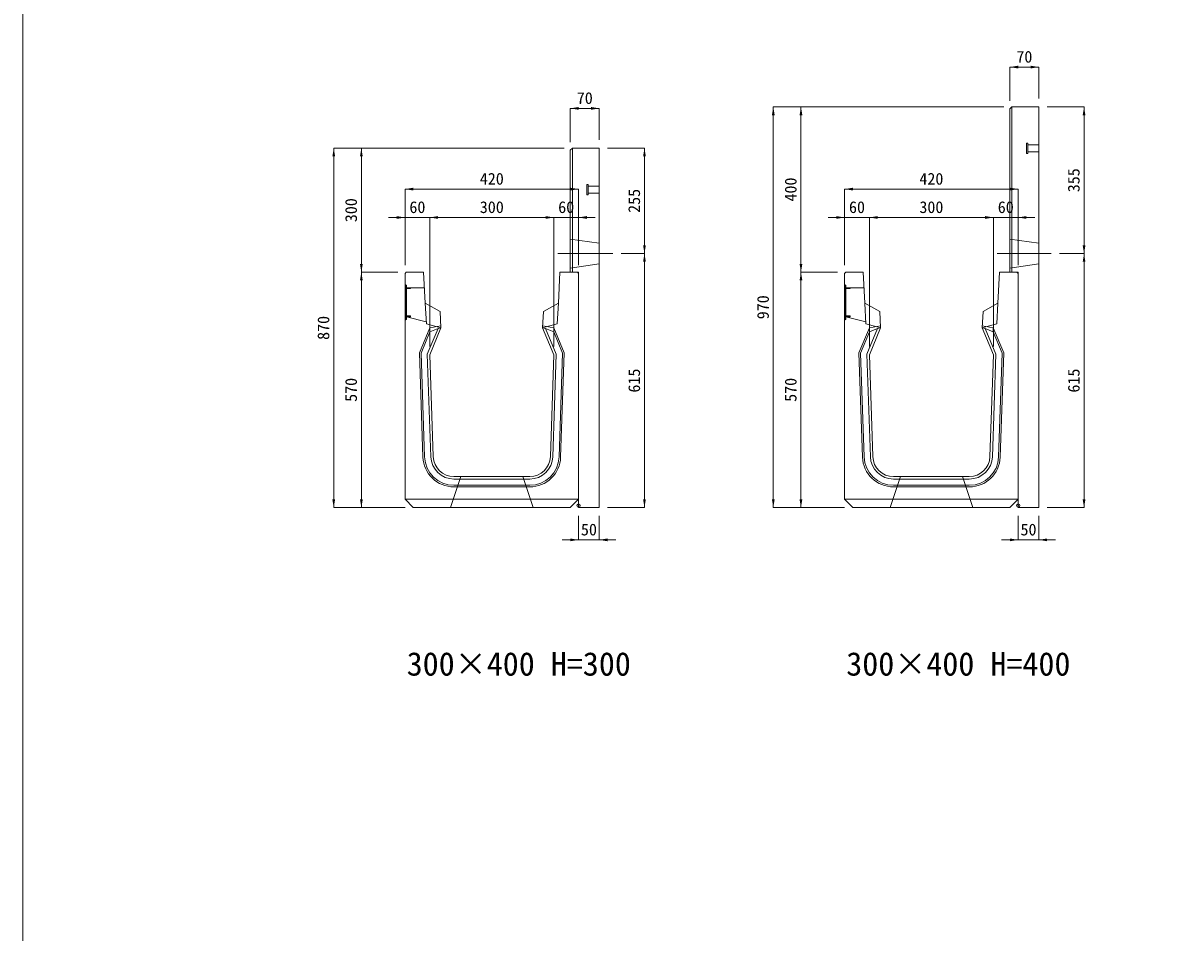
# Model space of a CAD drawing. Units: millimetres at full size; some dimension numbers follow another scale. Extents: x -7442 to 51876, y 9625 to 40052.
# Drawn here: x 6038 to 8812, y 33313 to 35514 of the extents above; entities that cross this region are included whole.
import ezdxf
from ezdxf.enums import TextEntityAlignment as Align

# ---------------------------------------------------------------- set-up
doc = ezdxf.new("R2010")
doc.units = ezdxf.units.MM
doc.header["$LTSCALE"] = 16
doc.header["$PDMODE"] = 32
doc.header["$PDSIZE"] = 8
for name, pattern in [('DASHED', [7.5, 6, -1.5]), ('USER1', [13.5, 7.5, -6]), ('USER2', [285.75, 190.5, -31.75, 31.75, -31.75])]:
    doc.linetypes.add(name, pattern=pattern)
doc.layers.add('0_2', color=7, linetype='Continuous')
for name, color, linetype, lineweight in [('HOLE', 7, 'DASHED', 9), ('KIJUN', 5, 'Continuous', 9), ('WWAY', 5, 'Continuous', 9), ('寸法線', 7, 'Continuous', 9), ('本体', 2, 'Continuous', 13), ('補助線', 8, 'Continuous', 9), ('ｲﾝｻｰﾄ', 3, 'USER1', 9)]:
    doc.layers.add(name, color=color, linetype=linetype, lineweight=lineweight)
doc.styles.add('ＭＳ ゴシック', font='')
doc.styles.get('ＭＳ ゴシック').set_extended_font_data('MS Gothic')

# ---------------------------------------------------------------- blocks, each defined once
blk = doc.blocks.new('filled_arrow')
at = {"color": 0, "linetype": 'Continuous', "lineweight": -2}
blk.add_solid([(7.5, 1.25), (0, 0), (7.5, -1.25)], dxfattribs=at)

msp = doc.modelspace()

# ---------------------------------------------------------------- linework, layer by layer
at = {"layer": 'HOLE'}
for points in [[(7097.77, 34415.86), (7247.77, 34415.86), (7272.77, 34340.86), (7072.77, 34340.86)], [(8161.4, 34415.86), (8311.4, 34415.86), (8336.4, 34340.86), (8136.4, 34340.86)]]:
    msp.add_lwpolyline(points, close=True, dxfattribs=at)
at = {"layer": 'KIJUN'}
for p, q in [((7022.89, 34776.33), (7023.02, 34766.2)), ((7042.78, 34774.66), (7049.77, 34775.86)), ((7302.77, 34774.66), (7295.77, 34775.86)), ((7322.65, 34776.33), (7322.52, 34766.2)), ((8086.52, 34776.33), (8086.65, 34766.2)), ((8106.4, 34774.66), (8113.4, 34775.86)), ((8366.4, 34774.66), (8359.4, 34775.86)), ((8386.28, 34776.33), (8386.15, 34766.2)), ((7010.15, 34463.46), (7001.63, 34714.71)), ((7031.13, 34464.17), (7022.77, 34710.86)), ((8073.77, 34463.46), (8065.26, 34714.71)), ((8094.76, 34464.17), (8086.4, 34710.86)), ((7264.44, 34415.86), (7081.1, 34415.86)), ((7081.1, 34409.86), (7264.44, 34409.86)), ((7264.44, 34394.86), (7081.1, 34394.86)), ((7081.1, 34390.86), (7264.44, 34390.86)), ((8328.07, 34415.86), (8144.73, 34415.86)), ((8144.73, 34409.86), (8328.07, 34409.86)), ((8328.07, 34394.86), (8144.73, 34394.86)), ((8144.73, 34390.86), (8328.07, 34390.86))]:
    msp.add_line(p, q, dxfattribs=at)
at = {"layer": 'KIJUN', "color": 7, "lineweight": 13}
for p, q in [((7264.44, 34415.86), (7081.1, 34415.86)), ((8328.07, 34415.86), (8144.73, 34415.86))]:
    msp.add_line(p, q, dxfattribs=at)
at = {"layer": 'KIJUN', "color": 7}
for p, q in [((6962.77, 34360.86), (7382.77, 34360.86)), ((8026.4, 34360.86), (8446.4, 34360.86))]:
    msp.add_line(p, q, dxfattribs=at)
at = {"layer": 'KIJUN', "color": 7, "lineweight": 13}
for points in [[(7047.77, 34815.86), (7011.77, 34835.86), (7007.77, 34910.86), (6965.77, 34910.86), (6962.77, 34907.86), (6962.77, 34360.86), (6982.77, 34340.86), (7362.77, 34340.86), (7382.77, 34360.86), (7382.77, 34907.86), (7379.77, 34910.86), (7337.77, 34910.86), (7333.77, 34835.86), (7297.77, 34815.86), (7295.77, 34775.86), (7322.77, 34710.86), (7314.41, 34464.17)], [(8111.4, 34815.86), (8075.4, 34835.86), (8071.4, 34910.86), (8029.4, 34910.86), (8026.4, 34907.86), (8026.4, 34360.86), (8046.4, 34340.86), (8426.4, 34340.86), (8446.4, 34360.86), (8446.4, 34907.86), (8443.4, 34910.86), (8401.4, 34910.86), (8397.4, 34835.86), (8361.4, 34815.86), (8359.4, 34775.86), (8386.4, 34710.86), (8378.04, 34464.17)], [(7031.13, 34464.17), (7022.77, 34710.86), (7049.77, 34775.86), (7047.77, 34815.86)], [(8094.76, 34464.17), (8086.4, 34710.86), (8113.4, 34775.86), (8111.4, 34815.86)]]:
    msp.add_lwpolyline(points, dxfattribs=at)
at = {"layer": 'KIJUN', "color": 7, "linetype": 'DASHED', "lineweight": 13}
for points in [[(7049.77, 34775.86), (7014.44, 34785.86), (7011.77, 34835.86)], [(7295.77, 34775.86), (7331.1, 34785.86), (7333.77, 34835.86)], [(8113.4, 34775.86), (8078.07, 34785.86), (8075.4, 34835.86)], [(8359.4, 34775.86), (8394.73, 34785.86), (8397.4, 34835.86)]]:
    msp.add_lwpolyline(points, dxfattribs=at)
at = {"layer": 'KIJUN'}
for points in [[(7022.77, 34710.86), (7049.77, 34775.86), (7049.52, 34780.89), (7022.89, 34776.33), (6997.6, 34715.44), (7006.15, 34463.32)], [(7339.39, 34463.32), (7347.94, 34715.44), (7322.65, 34776.33), (7296.02, 34780.89), (7295.77, 34775.86), (7322.77, 34710.86), (7314.41, 34464.17)], [(8086.4, 34710.86), (8113.4, 34775.86), (8113.15, 34780.89), (8086.52, 34776.33), (8061.23, 34715.44), (8069.78, 34463.32)], [(8403.02, 34463.32), (8411.57, 34715.44), (8386.28, 34776.33), (8359.65, 34780.89), (8359.4, 34775.86), (8386.4, 34710.86), (8378.04, 34464.17)], [(7001.63, 34714.71), (7023.07, 34766.33), (7042.78, 34774.66), (7016.73, 34711.96), (7025.14, 34463.97)], [(7320.41, 34463.97), (7328.81, 34711.96), (7302.77, 34774.66), (7322.52, 34766.2), (7343.91, 34714.71), (7335.4, 34463.46)], [(8065.26, 34714.71), (8086.7, 34766.33), (8106.4, 34774.66), (8080.36, 34711.96), (8088.77, 34463.97)], [(8384.03, 34463.97), (8392.44, 34711.96), (8366.4, 34774.66), (8386.15, 34766.2), (8407.54, 34714.71), (8399.03, 34463.46)]]:
    msp.add_lwpolyline(points, dxfattribs=at)
for centre, radius, start, end in [((7081.1, 34465.86), 75, 181.94149, 270), ((7081.1, 34465.86), 71, 181.94149, 270), ((7081.1, 34465.86), 56, 181.94149, 270), ((7081.1, 34465.86), 50, 181.94149, 270), ((7264.44, 34465.86), 50, 270, 358.05851), ((7264.44, 34465.86), 56, 270, 358.05851), ((7264.44, 34465.86), 71, 270, 358.05851), ((7264.44, 34465.86), 75, 270, 358.05851), ((8144.73, 34465.86), 75, 181.94149, 270), ((8144.73, 34465.86), 71, 181.94149, 270), ((8144.73, 34465.86), 56, 181.94149, 270), ((8144.73, 34465.86), 50, 181.94149, 270), ((8328.07, 34465.86), 50, 270, 358.05851), ((8328.07, 34465.86), 56, 270, 358.05851), ((8328.07, 34465.86), 71, 270, 358.05851), ((8328.07, 34465.86), 75, 270, 358.05851)]:
    msp.add_arc(centre, radius, start, end, dxfattribs=at)
at = {"layer": 'KIJUN', "color": 7, "lineweight": 13}
for centre, start, end in [((7081.1, 34465.86), 181.94149, 270), ((7264.44, 34465.86), 270, 358.05851), ((8144.73, 34465.86), 181.94149, 270), ((8328.07, 34465.86), 270, 358.05851)]:
    msp.add_arc(centre, 50, start, end, dxfattribs=at)
at = {"layer": 'WWAY', "color": 7, "linetype": 'DASHED', "lineweight": 13}
for points in [[(6962.77, 34880.86), (6965.97, 34878.86), (6965.97, 34796.86), (6962.77, 34794.86)], [(7009.8, 34872.86), (6965.97, 34872.86), (6965.97, 34878.86), (6962.77, 34880.86)], [(8026.4, 34880.86), (8029.6, 34878.86), (8029.6, 34796.86), (8026.4, 34794.86)], [(8073.43, 34872.86), (8029.6, 34872.86), (8029.6, 34878.86), (8026.4, 34880.86)], [(6962.77, 34794.86), (6965.97, 34796.86), (6965.97, 34802.86), (7014.17, 34790.86)], [(8026.4, 34794.86), (8029.6, 34796.86), (8029.6, 34802.86), (8077.8, 34790.86)]]:
    msp.add_lwpolyline(points, dxfattribs=at)
at = {"layer": 'WWAY'}
for points in [[(6963.97, 34877.86), (6965.97, 34877.86), (6965.97, 34797.86), (6963.97, 34797.86)], [(6965.97, 34872.86), (6975.97, 34872.86), (6975.97, 34870.86), (6965.97, 34870.86)], [(8027.6, 34877.86), (8029.6, 34877.86), (8029.6, 34797.86), (8027.6, 34797.86)], [(8029.6, 34872.86), (8039.6, 34872.86), (8039.6, 34870.86), (8029.6, 34870.86)], [(6965.97, 34804.86), (6975.97, 34804.86), (6975.97, 34802.86), (6965.97, 34802.86)], [(8029.6, 34804.86), (8039.6, 34804.86), (8039.6, 34802.86), (8029.6, 34802.86)]]:
    msp.add_lwpolyline(points, close=True, dxfattribs=at)
at = {"layer": '寸法線'}
for p, q in [((8426.4, 35407.3), (8496.4, 35407.3)), ((8426.4, 35325.86), (8426.4, 35407.3)), ((8496.4, 35330.86), (8496.4, 35407.3)), ((7362.77, 35307.3), (7432.77, 35307.3)), ((7362.77, 35225.86), (7362.77, 35307.3)), ((7432.77, 35230.86), (7432.77, 35307.3)), ((7853.93, 34340.86), (7853.93, 35310.86)), ((8411.4, 35310.86), (7853.93, 35310.86)), ((7920.82, 34910.86), (7920.82, 35310.86)), ((8411.4, 35310.86), (7920.82, 35310.86)), ((8516.4, 35310.86), (8605.83, 35310.86)), ((8605.83, 34955.86), (8605.83, 35310.86)), ((6790.3, 34340.86), (6790.3, 35210.86)), ((7347.77, 35210.86), (6790.3, 35210.86)), ((6857.19, 34910.86), (6857.19, 35210.86)), ((7347.77, 35210.86), (6857.19, 35210.86)), ((7452.77, 35210.86), (7542.2, 35210.86)), ((7542.2, 34955.86), (7542.2, 35210.86)), ((6962.77, 35111.87), (7382.77, 35111.87)), ((6962.77, 34927.86), (6962.77, 35111.87)), ((7382.77, 34927.86), (7382.77, 35111.87)), ((8026.4, 35111.87), (8446.4, 35111.87)), ((8026.4, 34927.86), (8026.4, 35111.87)), ((8446.4, 34927.86), (8446.4, 35111.87)), ((6922.77, 35043.2), (7062.77, 35043.2)), ((6962.77, 34927.86), (6962.77, 35043.2)), ((7022.77, 35043.2), (7322.77, 35043.2)), ((7022.77, 34730.86), (7022.77, 35043.2)), ((7022.77, 34730.86), (7022.77, 35043.2)), ((7282.77, 35043.2), (7422.77, 35043.2)), ((7322.77, 34730.86), (7322.77, 35043.2)), ((7322.77, 34730.86), (7322.77, 35043.2)), ((7382.77, 34927.86), (7382.77, 35043.2)), ((7986.4, 35043.2), (8126.4, 35043.2)), ((8026.4, 34927.86), (8026.4, 35043.2)), ((8086.4, 35043.2), (8386.4, 35043.2)), ((8086.4, 34730.86), (8086.4, 35043.2)), ((8086.4, 34730.86), (8086.4, 35043.2)), ((8346.4, 35043.2), (8486.4, 35043.2)), ((8386.4, 34730.86), (8386.4, 35043.2)), ((8386.4, 34730.86), (8386.4, 35043.2)), ((8446.4, 34927.86), (8446.4, 35043.2)), ((7485.4, 34955.86), (7542.2, 34955.86)), ((7485.4, 34955.86), (7542.2, 34955.86)), ((7542.2, 34340.86), (7542.2, 34955.86)), ((8546.3, 34955.86), (8605.83, 34955.86)), ((8546.3, 34955.86), (8605.83, 34955.86)), ((8605.83, 34340.86), (8605.83, 34955.86)), ((6857.19, 34340.86), (6857.19, 34910.86)), ((6945.77, 34910.86), (6857.19, 34910.86)), ((6945.77, 34910.86), (6857.19, 34910.86)), ((7920.82, 34340.86), (7920.82, 34910.86)), ((8009.4, 34910.86), (7920.82, 34910.86)), ((8009.4, 34910.86), (7920.82, 34910.86)), ((6962.77, 34340.86), (6790.3, 34340.86)), ((6962.77, 34340.86), (6857.19, 34340.86)), ((7452.77, 34340.86), (7542.2, 34340.86)), ((8026.4, 34340.86), (7853.93, 34340.86)), ((8026.4, 34340.86), (7920.82, 34340.86)), ((8516.4, 34340.86), (8605.83, 34340.86)), ((7382.77, 34320.86), (7382.77, 34262.74)), ((7432.77, 34320.86), (7432.77, 34262.74)), ((8446.4, 34320.86), (8446.4, 34262.74)), ((8496.4, 34320.86), (8496.4, 34262.74)), ((7342.77, 34262.74), (7472.77, 34262.74)), ((8406.4, 34262.74), (8536.4, 34262.74))]:
    msp.add_line(p, q, dxfattribs=at)
at = {"layer": '寸法線', "linetype": 'USER2'}
for p, q in [((7465.4, 34955.86), (7332.21, 34955.86)), ((8526.3, 34955.86), (8395.84, 34955.86))]:
    msp.add_line(p, q, dxfattribs=at)
at = {"layer": '本体', "color": 4, "lineweight": 5}
for p, q in [((8431.4, 35310.86), (8431.4, 34910.86)), ((7367.77, 35210.86), (7367.77, 34910.86))]:
    msp.add_line(p, q, dxfattribs=at)
at = {"layer": '本体', "linetype": 'USER1', "lineweight": 9}
for p, q in [((7362.77, 34990.86), (7432.77, 34980.86)), ((8426.4, 34990.86), (8496.4, 34980.86)), ((7362.77, 34920.86), (7432.77, 34930.86)), ((8426.4, 34920.86), (8496.4, 34930.86))]:
    msp.add_line(p, q, dxfattribs=at)
at = {"layer": '本体'}
for points in [[(8426.4, 35305.86), (8431.4, 35310.86), (8496.4, 35310.86), (8496.4, 34340.86), (8446.4, 34340.86), (8446.4, 34910.86), (8426.4, 34910.86)], [(7362.77, 35205.86), (7367.77, 35210.86), (7432.77, 35210.86), (7432.77, 34340.86), (7382.77, 34340.86), (7382.77, 34910.86), (7362.77, 34910.86)]]:
    msp.add_lwpolyline(points, close=True, dxfattribs=at)
at = {"layer": '補助線', "color": 1, "lineweight": 13}
msp.add_lwpolyline([(6038.24, 38440.37), (16694.11, 38440.37), (16694.11, 31112.1), (6038.24, 31112.1)], close=True, dxfattribs=at)
at = {"layer": '補助線'}
for p in [(7382.77, 34345.86), (8446.4, 34345.86)]:
    msp.add_point(p, dxfattribs=at)
at = {"layer": 'ｲﾝｻｰﾄ'}
for p, q in [((8466.4, 35223.36), (8466.4, 35198.36)), ((8469.4, 35223.36), (8466.4, 35223.36)), ((8469.4, 35223.36), (8469.4, 35198.36)), ((8469.4, 35198.36), (8466.4, 35198.36)), ((8496.4, 35219.36), (8469.4, 35219.36)), ((8496.4, 35202.36), (8469.4, 35202.36)), ((8496.4, 35219.36), (8496.4, 35202.36)), ((7402.77, 35123.36), (7402.77, 35098.36)), ((7405.77, 35123.36), (7402.77, 35123.36)), ((7405.77, 35123.36), (7405.77, 35098.36)), ((7432.77, 35119.36), (7405.77, 35119.36)), ((7432.77, 35119.36), (7432.77, 35102.36)), ((7405.77, 35098.36), (7402.77, 35098.36)), ((7432.77, 35102.36), (7405.77, 35102.36))]:
    msp.add_line(p, q, dxfattribs=at)

# ---------------------------------------------------------------- block references
at = {"layer": '寸法線', "xscale": 2.67, "yscale": 2.67}
for p in [(8426.4, 35407.3), (7362.77, 35307.3), (6962.77, 35111.87), (8026.4, 35111.87), (7022.77, 35043.2), (7022.77, 35043.2), (7382.77, 35043.2), (8086.4, 35043.2), (8086.4, 35043.2), (8446.4, 35043.2), (7432.77, 34262.74), (8496.4, 34262.74)]:
    msp.add_blockref('filled_arrow', p, dxfattribs=at)
for p, rotation in [((8496.4, 35407.3), 180), ((7432.77, 35307.3), 180), ((7853.93, 35310.86), 270), ((7920.82, 35310.86), 270), ((8605.83, 35310.86), 270), ((6790.3, 35210.86), 270), ((6857.19, 35210.86), 270), ((7542.2, 35210.86), 270), ((7382.77, 35111.87), 180), ((8446.4, 35111.87), 180), ((6962.77, 35043.2), 180), ((7322.77, 35043.2), 180), ((7322.77, 35043.2), 180), ((8026.4, 35043.2), 180), ((8386.4, 35043.2), 180), ((8386.4, 35043.2), 180), ((7542.2, 34955.86), 90), ((8605.83, 34955.86), 90), ((7542.2, 34955.86), 270), ((8605.83, 34955.86), 270), ((6857.19, 34910.86), 90), ((7920.82, 34910.86), 90), ((6857.19, 34910.86), 270), ((7920.82, 34910.86), 270), ((6790.3, 34340.86), 90), ((6857.19, 34340.86), 90), ((7542.2, 34340.86), 90), ((7853.93, 34340.86), 90), ((7920.82, 34340.86), 90), ((8605.83, 34340.86), 90), ((7382.77, 34262.74), 180), ((8446.4, 34262.74), 180)]:
    msp.add_blockref('filled_arrow', p, dxfattribs=dict(at, rotation=rotation))

# ---------------------------------------------------------------- texts
at = {"layer": '0_2', "style": 'ＭＳ ゴシック'}
for s, p in [('300×400 H=300', (6966.78, 33916.91)), ('300×400 H=400', (8030.41, 33916.91))]:
    msp.add_text(s, height=56.96, dxfattribs=at).set_placement(p, align=Align.BOTTOM_LEFT)
at = {"layer": '寸法線', "style": 'ＭＳ ゴシック'}
for s, p in [('70', (8461.4, 35432.3)), ('70', (7397.77, 35332.3)), ('420', (7172.77, 35136.87)), ('420', (8236.4, 35136.87)), ('60', (6992.77, 35068.2)), ('300', (7172.77, 35068.2)), ('60', (7352.77, 35068.2)), ('60', (8056.4, 35068.2)), ('300', (8236.4, 35068.2)), ('60', (8416.4, 35068.2)), ('50', (7407.77, 34287.74)), ('50', (8471.4, 34287.74))]:
    msp.add_text(s, height=28.48, dxfattribs=at).set_placement(p, align=Align.MIDDLE_CENTER)
for s, p in [('400', (7895.82, 35110.86)), ('355', (8580.83, 35133.36)), ('255', (7517.2, 35083.36)), ('300', (6832.19, 35060.86)), ('970', (7828.93, 34825.86)), ('870', (6765.3, 34775.86)), ('615', (7517.2, 34648.36)), ('615', (8580.83, 34648.36)), ('570', (6832.19, 34625.86)), ('570', (7895.82, 34625.86))]:
    msp.add_text(s, height=28.48, rotation=90, dxfattribs=at).set_placement(p, align=Align.MIDDLE_CENTER)

doc.saveas('drawing.dxf')
